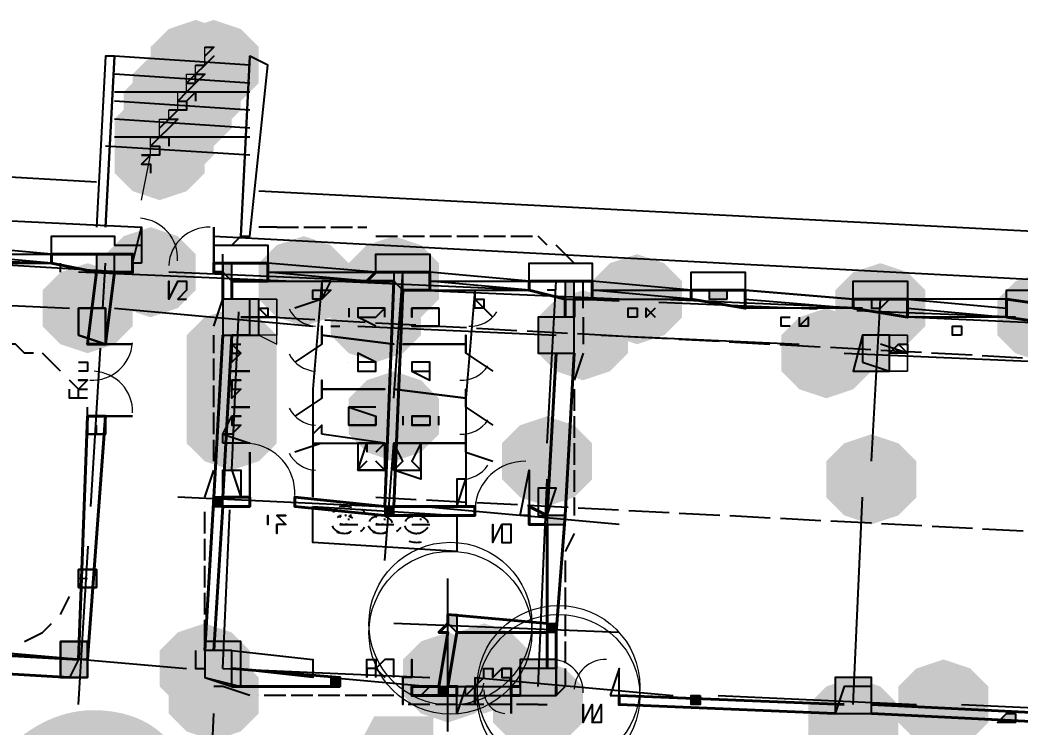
# Model space of a CAD drawing. Header units: millimetres. Extents: x 1542 to 2698, y 1376 to 2197.
# Drawn here: x 1666.45 to 1686.2, y 1838.57 to 1852.54 of the extents above; entities that cross this region are included whole.
import ezdxf

# ---------------------------------------------------------------- set-up
doc = ezdxf.new("R2010")
doc.units = ezdxf.units.MM
doc.linetypes.add('PDF_IMPORT', pattern=[1, 0.8, -0.2])
for name, color, linetype in [('PDF_0', 7, 'Continuous'), ('PDF_COLU', 7, 'Continuous'), ('PDF_COLU_GZ', 7, 'Continuous'), ('PDF_COLU_GZ_HATCH', 6, 'Continuous'), ('PDF_DOTE', 1, 'Continuous'), ('PDF_GROUND', 2, 'Continuous'), ('PDF_LATRINE', 6, 'Continuous'), ('PDF_LVTRY', 6, 'Continuous'), ('PDF_STAIR', 2, 'Continuous'), ('PDF_WALL', 5, 'Continuous'), ('PDF_WINDOW', 2, 'Continuous'), ('PDF_WINDOW_TEXT', 7, 'Continuous'), ('PDF_文字', 5, 'Continuous')]:
    doc.layers.add(name, color=color, linetype=linetype)
for name, color, linetype, true_color in [('PDF_COLU-HATCH', 251, 'Continuous', 0x5a5a5a), ('PDF_COLUMN', 254, 'Continuous', 0xdcdcdc), ('PDF_PUB_HATCH', 8, 'Continuous', 0x7f7f7f)]:
    doc.layers.add(name, color=color, linetype=linetype, true_color=true_color)
doc.styles.add('PDF SimSun', font='')
doc.styles.get('PDF SimSun').set_extended_font_data('SimSun')

msp = doc.modelspace()

# ---------------------------------------------------------------- hatches: boundary and pattern name
at = {"layer": 'PDF_0', "transparency": 33554559}
for points in [[(1669.923, 1852.542), (1669.39, 1852.364), (1669.034, 1852.008), (1669.034, 1851.296), (1669.39, 1850.941), (1669.923, 1850.763), (1670.457, 1850.941), (1670.813, 1851.296), (1670.813, 1852.008), (1670.457, 1852.364)], [(1670.279, 1852.542), (1669.745, 1852.364), (1669.39, 1852.008), (1669.39, 1851.296), (1669.745, 1850.941), (1670.279, 1850.763), (1670.813, 1850.941), (1671.169, 1851.296), (1671.169, 1852.008), (1670.813, 1852.364)], [(1669.568, 1852.008), (1669.034, 1851.83), (1668.678, 1851.474), (1668.678, 1850.763), (1669.034, 1850.407), (1669.568, 1850.229), (1670.101, 1850.407), (1670.457, 1850.763), (1670.457, 1851.474), (1670.101, 1851.83)], [(1669.745, 1852.008), (1669.212, 1851.83), (1668.856, 1851.474), (1668.856, 1850.763), (1669.212, 1850.407), (1669.745, 1850.229), (1670.279, 1850.407), (1670.635, 1850.763), (1670.635, 1851.474), (1670.279, 1851.83)], [(1669.923, 1852.008), (1669.39, 1851.83), (1669.034, 1851.474), (1669.034, 1850.763), (1669.39, 1850.407), (1669.923, 1850.229), (1670.457, 1850.407), (1670.813, 1850.763), (1670.813, 1851.474), (1670.457, 1851.83)], [(1669.39, 1851.652), (1668.856, 1851.474), (1668.5, 1851.119), (1668.5, 1850.407), (1668.856, 1850.051), (1669.39, 1849.873), (1669.923, 1850.051), (1670.279, 1850.407), (1670.279, 1851.119), (1669.923, 1851.474)], [(1669.745, 1851.652), (1669.212, 1851.474), (1668.856, 1851.119), (1668.856, 1850.407), (1669.212, 1850.051), (1669.745, 1849.873), (1670.279, 1850.051), (1670.635, 1850.407), (1670.635, 1851.119), (1670.279, 1851.474)], [(1669.39, 1851.474), (1668.856, 1851.296), (1668.5, 1850.941), (1668.5, 1850.229), (1668.856, 1849.873), (1669.39, 1849.695), (1669.923, 1849.873), (1670.279, 1850.229), (1670.279, 1850.941), (1669.923, 1851.296)], [(1669.212, 1851.119), (1668.678, 1850.941), (1668.322, 1850.585), (1668.322, 1849.873), (1668.678, 1849.517), (1669.212, 1849.339), (1669.745, 1849.517), (1670.101, 1849.873), (1670.101, 1850.585), (1669.745, 1850.941)], [(1669.39, 1851.119), (1668.856, 1850.941), (1668.5, 1850.585), (1668.5, 1849.873), (1668.856, 1849.517), (1669.39, 1849.339), (1669.923, 1849.517), (1670.279, 1849.873), (1670.279, 1850.585), (1669.923, 1850.941)], [(1669.212, 1850.763), (1668.678, 1850.585), (1668.322, 1850.229), (1668.322, 1849.517), (1668.678, 1849.161), (1669.212, 1848.983), (1669.745, 1849.161), (1670.101, 1849.517), (1670.101, 1850.229), (1669.745, 1850.585)]]:
    msp.add_hatch(color=256, dxfattribs=at).paths.add_polyline_path(points)
at = {"layer": 'PDF_COLU-HATCH', "transparency": 33554559}
for points in [[(1671.169, 1847.026), (1670.457, 1847.026), (1670.457, 1846.314), (1671.169, 1846.314)], [(1668.144, 1846.848), (1667.61, 1846.848), (1667.61, 1846.314), (1668.144, 1846.137)], [(1677.396, 1846.67), (1676.685, 1846.67), (1676.685, 1845.959), (1677.396, 1845.959)], [(1683.624, 1846.314), (1683.09, 1846.314), (1682.912, 1845.603), (1683.624, 1845.603)], [(1667.788, 1840.265), (1667.254, 1840.265), (1667.254, 1839.553), (1667.788, 1839.553)], [(1670.813, 1840.265), (1670.101, 1840.265), (1670.101, 1839.553), (1670.813, 1839.375)], [(1677.04, 1839.909), (1676.329, 1839.909), (1676.329, 1839.197), (1677.04, 1839.197)], [(1683.268, 1839.553), (1682.556, 1839.553), (1682.556, 1838.842), (1683.268, 1838.842)]]:
    msp.add_hatch(color=256, dxfattribs=at).paths.add_polyline_path(points)
at = {"layer": 'PDF_COLU_GZ_HATCH', "transparency": 33554559}
for points in [[(1668.322, 1847.916), (1667.966, 1847.916), (1667.966, 1847.56), (1668.322, 1847.56)], [(1670.635, 1847.738), (1670.457, 1847.738), (1670.457, 1847.56), (1670.635, 1847.382)], [(1674.016, 1847.56), (1673.838, 1847.56), (1673.838, 1847.382), (1674.016, 1847.204)], [(1677.396, 1847.382), (1677.218, 1847.382), (1677.218, 1847.026), (1677.396, 1847.026)], [(1680.421, 1847.204), (1680.065, 1847.204), (1680.065, 1847.026), (1680.421, 1847.026)], [(1683.624, 1847.026), (1683.268, 1847.026), (1683.268, 1846.848), (1683.446, 1846.848)], [(1670.457, 1843.112), (1670.279, 1843.112), (1670.279, 1842.934), (1670.457, 1842.934)], [(1673.838, 1842.934), (1673.66, 1842.934), (1673.66, 1842.756), (1673.838, 1842.756)], [(1677.218, 1842.756), (1676.863, 1842.756), (1676.863, 1842.578), (1677.218, 1842.578)], [(1675.083, 1840.799), (1674.905, 1840.799), (1674.905, 1840.621), (1675.083, 1840.443)], [(1677.04, 1840.621), (1676.863, 1840.621), (1676.863, 1840.443), (1677.04, 1840.443)], [(1672.77, 1839.553), (1672.592, 1839.553), (1672.592, 1839.375), (1672.77, 1839.375)], [(1674.549, 1839.375), (1674.194, 1839.375), (1674.194, 1839.197), (1674.372, 1839.197)], [(1674.905, 1839.375), (1674.727, 1839.375), (1674.727, 1839.197), (1674.905, 1839.197)], [(1679.887, 1839.197), (1679.709, 1839.197), (1679.709, 1839.019), (1679.887, 1839.019)], [(1686.115, 1838.842), (1685.937, 1838.842), (1685.759, 1838.664), (1686.115, 1838.664)]]:
    msp.add_hatch(color=256, dxfattribs=at).paths.add_polyline_path(points)
at = {"layer": 'PDF_DOTE', "transparency": 33554559}
for points in [[(1669.034, 1848.45), (1668.5, 1848.272), (1668.144, 1847.916), (1668.144, 1847.204), (1668.5, 1846.848), (1669.034, 1846.67), (1669.568, 1846.848), (1669.923, 1847.204), (1669.923, 1847.916), (1669.568, 1848.272)], [(1672.058, 1848.272), (1671.525, 1848.094), (1671.169, 1847.738), (1671.169, 1847.026), (1671.525, 1846.67), (1672.058, 1846.492), (1672.592, 1846.67), (1672.948, 1847.026), (1672.948, 1847.738), (1672.592, 1848.094)], [(1673.838, 1848.272), (1673.304, 1848.094), (1672.948, 1847.738), (1672.948, 1847.026), (1673.304, 1846.67), (1673.838, 1846.492), (1674.372, 1846.67), (1674.727, 1847.026), (1674.727, 1847.738), (1674.372, 1848.094)], [(1678.642, 1847.916), (1678.108, 1847.738), (1677.752, 1847.382), (1677.752, 1846.67), (1678.108, 1846.314), (1678.642, 1846.137), (1679.176, 1846.314), (1679.531, 1846.67), (1679.531, 1847.382), (1679.176, 1847.738)], [(1667.788, 1847.738), (1667.254, 1847.56), (1666.899, 1847.204), (1666.899, 1846.492), (1667.254, 1846.137), (1667.788, 1845.959), (1668.322, 1846.137), (1668.678, 1846.492), (1668.678, 1847.204), (1668.322, 1847.56)], [(1683.446, 1847.738), (1682.912, 1847.56), (1682.556, 1847.204), (1682.556, 1846.492), (1682.912, 1846.137), (1683.446, 1845.959), (1683.98, 1846.137), (1684.335, 1846.492), (1684.335, 1847.204), (1683.98, 1847.56)], [(1686.649, 1847.56), (1686.115, 1847.382), (1685.759, 1847.026), (1685.759, 1846.314), (1686.115, 1845.959), (1686.649, 1845.781), (1687.182, 1845.959), (1687.538, 1846.314), (1687.538, 1847.026), (1687.182, 1847.382)], [(1677.574, 1847.204), (1677.04, 1847.026), (1676.685, 1846.67), (1676.685, 1845.959), (1677.04, 1845.603), (1677.574, 1845.425), (1678.108, 1845.603), (1678.464, 1845.959), (1678.464, 1846.67), (1678.108, 1847.026)], [(1682.378, 1846.848), (1681.844, 1846.67), (1681.489, 1846.314), (1681.489, 1845.603), (1681.844, 1845.247), (1682.378, 1845.069), (1682.912, 1845.247), (1683.268, 1845.603), (1683.268, 1846.314), (1682.912, 1846.67)], [(1673.838, 1845.603), (1673.304, 1845.425), (1672.948, 1845.069), (1672.948, 1844.357), (1673.304, 1844.001), (1673.838, 1843.824), (1674.372, 1844.001), (1674.727, 1844.357), (1674.727, 1845.069), (1674.372, 1845.425)], [(1676.863, 1844.713), (1676.329, 1844.535), (1675.973, 1844.179), (1675.973, 1843.468), (1676.329, 1843.112), (1676.863, 1842.934), (1677.396, 1843.112), (1677.752, 1843.468), (1677.752, 1844.179), (1677.396, 1844.535)], [(1683.268, 1844.357), (1682.734, 1844.179), (1682.378, 1843.824), (1682.378, 1843.112), (1682.734, 1842.756), (1683.268, 1842.578), (1683.802, 1842.756), (1684.158, 1843.112), (1684.158, 1843.824), (1683.802, 1844.179)], [(1670.101, 1840.621), (1669.568, 1840.443), (1669.212, 1840.087), (1669.212, 1839.375), (1669.568, 1839.019), (1670.101, 1838.842), (1670.635, 1839.019), (1670.991, 1839.375), (1670.991, 1840.087), (1670.635, 1840.443)], [(1674.905, 1840.443), (1674.372, 1840.265), (1674.016, 1839.909), (1674.016, 1839.197), (1674.372, 1838.842), (1674.905, 1838.664), (1675.439, 1838.842), (1675.795, 1839.197), (1675.795, 1839.909), (1675.439, 1840.265)], [(1670.279, 1840.087), (1669.745, 1839.909), (1669.39, 1839.553), (1669.39, 1838.842), (1669.745, 1838.486), (1670.279, 1838.308), (1670.813, 1838.486), (1671.169, 1838.842), (1671.169, 1839.553), (1670.813, 1839.909)], [(1676.685, 1839.909), (1676.151, 1839.731), (1675.795, 1839.375), (1675.795, 1838.664), (1676.151, 1838.308), (1676.685, 1838.13), (1677.218, 1838.308), (1677.574, 1838.664), (1677.574, 1839.375), (1677.218, 1839.731)], [(1684.691, 1839.909), (1684.158, 1839.731), (1683.802, 1839.375), (1683.802, 1838.664), (1684.158, 1838.308), (1684.691, 1838.13), (1685.225, 1838.308), (1685.581, 1838.664), (1685.581, 1839.375), (1685.225, 1839.731)], [(1682.912, 1839.553), (1682.378, 1839.375), (1682.022, 1839.019), (1682.022, 1838.308), (1682.378, 1837.952), (1682.912, 1837.774), (1683.446, 1837.952), (1683.802, 1838.308), (1683.802, 1839.019), (1683.446, 1839.375)]]:
    msp.add_hatch(color=256, dxfattribs=at).paths.add_polyline_path(points)
at = {"layer": 'PDF_LVTRY', "transparency": 33554559}
for points in [[(1673.482, 1847.738), (1672.948, 1847.56), (1672.592, 1847.204), (1672.592, 1846.492), (1672.948, 1846.137), (1673.482, 1845.959), (1674.016, 1846.137), (1674.372, 1846.492), (1674.372, 1847.204), (1674.016, 1847.56)], [(1673.482, 1847.56), (1672.948, 1847.382), (1672.592, 1847.026), (1672.592, 1846.314), (1672.948, 1845.959), (1673.482, 1845.781), (1674.016, 1845.959), (1674.372, 1846.314), (1674.372, 1847.026), (1674.016, 1847.382)], [(1670.635, 1846.848), (1670.101, 1846.67), (1669.745, 1846.314), (1669.745, 1845.603), (1670.101, 1845.247), (1670.635, 1845.069), (1671.169, 1845.247), (1671.525, 1845.603), (1671.525, 1846.314), (1671.169, 1846.67)], [(1670.635, 1846.137), (1670.101, 1845.959), (1669.745, 1845.603), (1669.745, 1844.891), (1670.101, 1844.535), (1670.635, 1844.357), (1671.169, 1844.535), (1671.525, 1844.891), (1671.525, 1845.603), (1671.169, 1845.959)], [(1670.635, 1845.425), (1670.101, 1845.247), (1669.745, 1844.891), (1669.745, 1844.179), (1670.101, 1843.824), (1670.635, 1843.646), (1671.169, 1843.824), (1671.525, 1844.179), (1671.525, 1844.891), (1671.169, 1845.247)]]:
    msp.add_hatch(color=256, dxfattribs=at).paths.add_polyline_path(points)
at = {"layer": 'PDF_PUB_HATCH', "transparency": 33554559}
for points in [[(1670.991, 1847.026), (1670.457, 1847.026), (1670.457, 1846.314), (1670.991, 1846.314)], [(1677.396, 1846.67), (1676.685, 1846.67), (1676.685, 1845.959), (1677.396, 1845.959)], [(1683.624, 1846.314), (1683.09, 1846.314), (1683.09, 1845.781), (1683.624, 1845.603)], [(1667.788, 1839.909), (1667.61, 1839.909), (1667.432, 1839.553), (1667.788, 1839.553)], [(1670.635, 1840.087), (1670.101, 1840.087), (1670.101, 1839.553), (1670.635, 1839.375)], [(1677.04, 1839.731), (1676.329, 1839.731), (1676.329, 1839.197), (1677.04, 1839.197)], [(1683.268, 1839.375), (1682.734, 1839.375), (1682.556, 1838.842), (1683.268, 1838.842)]]:
    msp.add_hatch(color=256, dxfattribs=at).paths.add_polyline_path(points)
at = {"layer": 'PDF_WINDOW_TEXT', "transparency": 33554559}
msp.add_hatch(color=256, dxfattribs=at).paths.add_polyline_path([(1675.617, 1840.621), (1675.083, 1840.443), (1674.727, 1840.087), (1674.727, 1839.375), (1675.083, 1839.019), (1675.617, 1838.842), (1676.151, 1839.019), (1676.507, 1839.375), (1676.507, 1840.087), (1676.151, 1840.443)])

# ---------------------------------------------------------------- linework, layer by layer
at = {"layer": 'PDF_0', "lineweight": 0}
for points in [[(1668.856, 1848.983), (1669.034, 1849.873), (1669.034, 1850.229), (1669.212, 1850.229), (1669.212, 1850.585), (1669.39, 1850.585), (1669.39, 1850.763), (1669.568, 1850.763), (1669.568, 1851.119), (1669.745, 1851.119), (1669.745, 1851.474), (1669.923, 1851.474), (1669.923, 1851.652), (1670.101, 1851.652), (1670.101, 1852.008)], [(1674.016, 1839.019), (1674.016, 1839.553), (1674.194, 1839.553), (1674.194, 1839.909)], [(1675.439, 1839.019), (1675.439, 1839.197), (1675.261, 1839.197), (1675.261, 1839.375), (1675.439, 1839.375), (1675.439, 1839.553)]]:
    msp.add_lwpolyline(points, dxfattribs=at)
at = {"layer": 'PDF_0', "lineweight": 25}
for points in [[(1670.101, 1852.008), (1670.279, 1852.008), (1670.101, 1851.83)], [(1668.144, 1848.45), (1668.322, 1851.83), (1668.144, 1851.83), (1667.966, 1848.45)], [(1668.144, 1848.45), (1668.322, 1851.83), (1668.144, 1848.45)], [(1669.923, 1851.652), (1670.101, 1851.652), (1670.279, 1851.83), (1670.101, 1851.652), (1669.923, 1851.474), (1669.745, 1851.296), (1669.923, 1851.296), (1669.923, 1851.474), (1670.101, 1851.474), (1669.923, 1851.296), (1669.745, 1851.119), (1669.568, 1850.941), (1669.745, 1850.941), (1669.923, 1851.119), (1669.923, 1850.941)], [(1670.635, 1848.094), (1670.813, 1848.272), (1670.991, 1848.272), (1671.347, 1851.652), (1670.991, 1851.83), (1670.813, 1848.272)], [(1670.813, 1848.272), (1670.991, 1851.83), (1670.813, 1848.272)], [(1669.745, 1850.941), (1669.745, 1850.763), (1669.568, 1850.763), (1669.39, 1850.585), (1669.212, 1850.407), (1669.39, 1850.585), (1669.568, 1850.585), (1669.39, 1850.407), (1669.212, 1850.229), (1669.034, 1850.051), (1669.212, 1850.051), (1669.212, 1849.873), (1669.034, 1849.873), (1668.856, 1849.695), (1669.034, 1849.695), (1669.034, 1849.517)], [(1669.568, 1850.763), (1669.39, 1850.763)], [(1669.034, 1850.229), (1669.212, 1850.229), (1669.39, 1850.229), (1669.39, 1850.051)], [(1650.351, 1847.204), (1650.529, 1849.339), (1668.856, 1848.45)], [(1671.525, 1848.45), (1671.347, 1848.45), (1671.169, 1848.45)], [(1667.077, 1847.916), (1667.077, 1848.272), (1668.322, 1848.272), (1668.322, 1848.094), (1668.856, 1848.094)], [(1670.279, 1848.272), (1724.191, 1845.425), (1724.191, 1845.247)], [(1676.863, 1848.094), (1676.685, 1848.272)], [(1670.279, 1847.738), (1670.279, 1848.094), (1671.347, 1848.094), (1671.347, 1847.738)], [(1677.396, 1847.738), (1677.218, 1847.916), (1677.04, 1848.094)], [(1670.457, 1847.204), (1670.457, 1847.56), (1670.457, 1847.738), (1670.457, 1847.916)], [(1673.482, 1847.56), (1673.482, 1847.916), (1674.549, 1847.916), (1674.549, 1847.56)], [(1676.507, 1847.382), (1676.507, 1847.738), (1677.752, 1847.738), (1677.752, 1847.382)], [(1679.709, 1847.204), (1679.709, 1847.56), (1680.777, 1847.56), (1680.777, 1847.204)], [(1672.414, 1847.382), (1672.236, 1845.247), (1672.236, 1843.112)], [(1677.574, 1846.848), (1677.574, 1847.204), (1677.574, 1847.382)], [(1682.912, 1847.026), (1682.912, 1847.382), (1683.98, 1847.382), (1683.98, 1847.026)], [(1670.279, 1846.492), (1670.457, 1847.026)], [(1675.439, 1847.204), (1675.261, 1845.069), (1675.261, 1842.934)], [(1685.937, 1847.026), (1685.937, 1847.204), (1687.182, 1847.204), (1687.182, 1846.848)], [(1671.169, 1846.848), (1671.347, 1846.848), (1671.347, 1846.67), (1671.169, 1846.67), (1671.169, 1846.848), (1671.347, 1846.67)], [(1677.574, 1846.67), (1677.574, 1846.137)], [(1683.802, 1846.137), (1683.98, 1846.137), (1683.98, 1845.959), (1683.624, 1845.959), (1683.802, 1846.137), (1683.98, 1845.959)], [(1677.574, 1845.959), (1677.396, 1845.425)], [(1670.101, 1843.112), (1670.279, 1843.646)], [(1670.457, 1843.646), (1670.635, 1843.646), (1670.813, 1843.112), (1670.457, 1843.112), (1670.457, 1843.646), (1670.813, 1843.646), (1670.813, 1843.112)], [(1677.04, 1843.29), (1676.685, 1843.29), (1676.685, 1842.756), (1676.863, 1842.756), (1677.04, 1843.29), (1676.685, 1843.29), (1676.685, 1842.756)], [(1677.396, 1842.4), (1677.218, 1842.044)], [(1669.923, 1840.087), (1669.923, 1839.731), (1670.101, 1839.731), (1670.101, 1839.553)], [(1674.194, 1839.553), (1674.194, 1839.731), (1674.194, 1839.553), (1674.194, 1839.731), (1674.194, 1839.909), (1674.194, 1839.731), (1674.194, 1839.909)], [(1672.592, 1839.553), (1674.549, 1839.375)], [(1674.016, 1839.375), (1674.016, 1839.553), (1674.016, 1839.375), (1674.016, 1839.553)], [(1675.439, 1839.553), (1675.439, 1839.375), (1675.261, 1839.375), (1675.439, 1839.375), (1675.617, 1839.553)], [(1675.439, 1839.553), (1675.439, 1839.553)], [(1670.991, 1839.197), (1670.457, 1839.375), (1670.279, 1839.375)], [(1674.016, 1839.019), (1674.016, 1839.197), (1674.016, 1839.019), (1674.016, 1839.197), (1674.016, 1839.375), (1674.016, 1839.197), (1674.016, 1839.375), (1674.016, 1839.197)], [(1675.083, 1839.375), (1676.151, 1839.375)], [(1675.439, 1839.375), (1675.439, 1839.197), (1675.439, 1839.375), (1675.261, 1839.197), (1675.439, 1839.375), (1675.617, 1839.375)], [(1677.04, 1839.197), (1677.218, 1839.375)], [(1675.083, 1839.197), (1676.151, 1839.197)], [(1675.439, 1839.197), (1675.439, 1839.019), (1675.439, 1839.197)], [(1675.439, 1839.019), (1675.439, 1839.019)], [(1676.685, 1839.019), (1676.863, 1839.019)]]:
    msp.add_lwpolyline(points, dxfattribs=at)
for points in [[(1668.856, 1849.873), (1669.034, 1849.873)], [(1667.61, 1846.848), (1668.144, 1846.848), (1668.144, 1846.137), (1667.61, 1846.314)], [(1672.236, 1842.934), (1675.083, 1842.756), (1675.083, 1842.044), (1672.236, 1842.222)], [(1667.254, 1840.265), (1667.788, 1840.265), (1667.788, 1839.553), (1667.254, 1839.553)], [(1670.635, 1839.731), (1670.635, 1840.087), (1672.236, 1839.909), (1672.236, 1839.553)]]:
    msp.add_lwpolyline(points, close=True, dxfattribs=at)
at = {"layer": 'PDF_0', "linetype": 'PDF_IMPORT', "lineweight": 25, "ltscale": 0.533781}
for points in [[(1671.525, 1848.45), (1673.304, 1848.45)], [(1673.482, 1848.272), (1676.685, 1848.272)], [(1670.279, 1843.824), (1670.279, 1846.314)], [(1677.396, 1845.247), (1677.396, 1842.756)], [(1670.101, 1840.265), (1670.101, 1842.934)], [(1677.218, 1841.866), (1677.218, 1839.375)], [(1673.838, 1839.197), (1671.169, 1839.197)], [(1676.685, 1839.019), (1674.016, 1839.019)]]:
    msp.add_lwpolyline(points, dxfattribs=at)
at = {"layer": 'PDF_0', "lineweight": 0}
for points in [[(1671.169, 1847.026), (1671.525, 1847.026), (1671.525, 1846.314), (1671.169, 1846.314), (1671.525, 1846.137), (1671.525, 1847.026)], [(1683.624, 1846.314), (1683.98, 1846.314), (1683.98, 1845.603), (1683.624, 1845.603), (1683.98, 1845.603), (1683.98, 1846.314)]]:
    msp.add_lwpolyline(points, close=True, dxfattribs=at)
at = {"layer": 'PDF_0', "linetype": 'PDF_IMPORT', "lineweight": 25}
for points in [[(1737.18, 1843.112), (1671.347, 1846.67)], [(1673.482, 1843.112), (1718.142, 1840.799)]]:
    msp.add_lwpolyline(points, dxfattribs=at)
at = {"layer": 'PDF_COLU', "lineweight": 25}
for points in [[(1671.169, 1846.314), (1671.169, 1847.026), (1670.457, 1847.026), (1670.457, 1846.314)], [(1668.144, 1846.137), (1668.144, 1846.848), (1667.61, 1846.848), (1667.61, 1846.314)], [(1677.396, 1845.959), (1677.396, 1846.67), (1676.685, 1846.67), (1676.685, 1845.959)], [(1683.624, 1845.603), (1683.624, 1846.314), (1683.09, 1846.314), (1682.912, 1845.603)], [(1667.788, 1839.553), (1667.788, 1840.265), (1667.254, 1840.265), (1667.254, 1839.553)], [(1670.813, 1839.375), (1670.813, 1840.265), (1670.101, 1840.265), (1670.101, 1839.553)], [(1677.04, 1839.197), (1677.04, 1839.909), (1676.329, 1839.909), (1676.329, 1839.197)], [(1683.268, 1838.842), (1683.268, 1839.553), (1682.556, 1839.553), (1682.556, 1838.842)]]:
    msp.add_lwpolyline(points, close=True, dxfattribs=at)
at = {"layer": 'PDF_COLU_GZ', "lineweight": 25}
for points in [[(1668.322, 1847.56), (1668.322, 1847.916), (1667.966, 1847.916), (1667.966, 1847.56)], [(1670.635, 1847.382), (1670.635, 1847.738), (1670.457, 1847.738), (1670.457, 1847.56)], [(1674.016, 1847.204), (1674.016, 1847.56), (1673.838, 1847.56), (1673.838, 1847.382)], [(1677.396, 1847.026), (1677.396, 1847.382), (1677.218, 1847.382), (1677.218, 1847.026)], [(1680.421, 1847.026), (1680.421, 1847.204), (1680.065, 1847.204), (1680.065, 1847.026)], [(1683.446, 1846.848), (1683.624, 1847.026), (1683.268, 1847.026), (1683.268, 1846.848)], [(1667.788, 1844.357), (1667.788, 1844.713), (1668.144, 1844.713), (1668.144, 1844.357), (1667.788, 1844.357), (1668.144, 1844.357), (1668.144, 1844.713), (1667.788, 1844.713)], [(1670.457, 1842.934), (1670.457, 1843.112), (1670.279, 1843.112), (1670.279, 1842.934)], [(1673.838, 1842.756), (1673.838, 1842.934), (1673.66, 1842.934), (1673.66, 1842.756)], [(1677.218, 1842.578), (1677.218, 1842.756), (1676.863, 1842.756), (1676.863, 1842.578)], [(1667.61, 1841.333), (1667.61, 1841.688), (1667.966, 1841.688), (1667.966, 1841.333), (1667.61, 1841.333), (1667.966, 1841.333), (1667.966, 1841.688), (1667.61, 1841.688)], [(1674.905, 1840.621), (1674.905, 1840.799), (1675.083, 1840.799), (1675.083, 1840.443)], [(1676.863, 1840.443), (1676.863, 1840.621), (1677.04, 1840.621), (1677.04, 1840.443)], [(1672.77, 1839.375), (1672.77, 1839.553), (1672.592, 1839.553), (1672.592, 1839.375)], [(1674.194, 1839.197), (1674.194, 1839.375), (1674.549, 1839.375), (1674.372, 1839.197)], [(1674.727, 1839.197), (1674.727, 1839.375), (1674.905, 1839.375), (1674.905, 1839.197)], [(1679.887, 1839.197), (1679.887, 1839.019), (1679.709, 1839.019), (1679.709, 1839.197)], [(1686.115, 1838.842), (1686.115, 1838.664), (1685.759, 1838.664), (1685.937, 1838.842)]]:
    msp.add_lwpolyline(points, close=True, dxfattribs=at)
at = {"layer": 'PDF_COLU_GZ_HATCH', "lineweight": 0}
for points in [[(1667.966, 1844.357), (1667.966, 1844.535), (1667.966, 1844.535), (1667.966, 1844.535), (1667.966, 1844.535), (1667.966, 1844.535)], [(1667.61, 1841.51), (1667.788, 1841.51), (1667.788, 1841.51), (1667.788, 1841.51), (1667.788, 1841.51), (1667.788, 1841.51)]]:
    msp.add_lwpolyline(points, close=True, dxfattribs=at)
at = {"layer": 'PDF_COLUMN', "lineweight": 25}
for points in [[(1670.457, 1846.314), (1670.991, 1846.314), (1670.991, 1847.026), (1670.457, 1847.026)], [(1676.685, 1845.959), (1677.396, 1845.959), (1677.396, 1846.67), (1676.685, 1846.67)], [(1683.09, 1845.781), (1683.624, 1845.603), (1683.624, 1846.314), (1683.09, 1846.314)], [(1667.432, 1839.553), (1667.788, 1839.553), (1667.788, 1839.909), (1667.61, 1839.909)], [(1670.101, 1839.553), (1670.635, 1839.375), (1670.635, 1840.087), (1670.101, 1840.087)], [(1676.329, 1839.197), (1677.04, 1839.197), (1677.04, 1839.731), (1676.329, 1839.731)], [(1682.556, 1838.842), (1683.268, 1838.842), (1683.268, 1839.375), (1682.734, 1839.375)]]:
    msp.add_lwpolyline(points, close=True, dxfattribs=at)
at = {"layer": 'PDF_DOTE', "linetype": 'PDF_IMPORT', "lineweight": 25, "ltscale": 3.918436}
for points in [[(1668.5, 1847.56), (1659.782, 1848.094)], [(1667.61, 1839.019), (1668.144, 1847.738)], [(1670.457, 1839.731), (1670.813, 1847.56)], [(1686.115, 1846.67), (1677.396, 1847.026)]]:
    msp.add_lwpolyline(points, dxfattribs=at)
at = {"layer": 'PDF_DOTE', "lineweight": 25}
for points in [[(1666.899, 1847.738), (1662.806, 1847.916)], [(1667.254, 1847.56), (1667.254, 1847.738)], [(1671.703, 1847.382), (1667.61, 1847.56)], [(1673.482, 1847.382), (1669.39, 1847.56)], [(1673.838, 1845.069), (1674.016, 1847.56)], [(1676.507, 1847.204), (1672.592, 1847.382)], [(1676.863, 1844.179), (1677.04, 1847.382)], [(1663.518, 1847.026), (1667.432, 1846.848)], [(1678.286, 1847.026), (1674.194, 1847.204)], [(1677.04, 1847.204), (1676.863, 1847.204)], [(1683.09, 1846.848), (1678.998, 1847.026)], [(1683.268, 1843.824), (1683.446, 1847.026)], [(1668.322, 1846.848), (1672.236, 1846.492)], [(1687.894, 1846.492), (1683.98, 1846.67)], [(1672.592, 1846.492), (1672.77, 1846.492)], [(1673.126, 1846.492), (1677.04, 1846.314)], [(1677.93, 1846.314), (1681.844, 1846.137)], [(1683.98, 1845.959), (1683.446, 1846.137)], [(1682.734, 1845.959), (1686.826, 1845.781)], [(1673.66, 1841.866), (1673.838, 1844.179)], [(1676.685, 1839.375), (1676.863, 1843.468)], [(1673.482, 1842.934), (1669.568, 1843.112)], [(1682.912, 1839.019), (1683.09, 1843.112)], [(1674.016, 1842.934), (1673.838, 1842.934)], [(1678.286, 1842.578), (1674.372, 1842.934)], [(1674.905, 1838.486), (1674.905, 1841.51)], [(1678.286, 1840.443), (1673.838, 1840.621)], [(1665.653, 1840.087), (1669.745, 1839.731)], [(1670.457, 1839.731), (1674.549, 1839.553)], [(1675.439, 1839.553), (1679.353, 1839.197)], [(1679.709, 1839.197), (1679.887, 1839.197)], [(1680.243, 1839.197), (1684.158, 1839.019)], [(1685.047, 1839.019), (1688.962, 1838.842)], [(1670.101, 1834.927), (1670.279, 1838.842)]]:
    msp.add_lwpolyline(points, dxfattribs=at)
msp.add_lwpolyline([(1670.813, 1846.67), (1671.525, 1846.67)], close=True, dxfattribs=at)
at = {"layer": 'PDF_GROUND', "lineweight": 25}
for points in [[(1667.966, 1849.339), (1649.462, 1850.407), (1650.529, 1849.339)], [(1708.711, 1847.204), (1671.169, 1849.161)]]:
    msp.add_lwpolyline(points, dxfattribs=at)
at = {"layer": 'PDF_LATRINE', "lineweight": 25}
for points in [[(1672.414, 1847.382), (1672.414, 1847.026), (1672.592, 1847.382)], [(1672.414, 1845.247), (1672.414, 1845.069), (1672.414, 1845.247), (1673.66, 1845.247)], [(1675.261, 1845.069), (1675.261, 1844.891), (1675.261, 1845.069), (1673.838, 1845.247)], [(1672.414, 1844.357), (1672.414, 1844.535), (1672.236, 1844.357), (1672.236, 1844.179), (1672.414, 1844.179), (1673.66, 1844.179)], [(1670.457, 1844.179), (1670.457, 1844.357), (1670.991, 1844.179)], [(1675.261, 1844.179), (1675.261, 1844.001), (1675.261, 1844.179), (1673.838, 1844.179)], [(1675.083, 1842.934), (1675.261, 1843.468), (1675.083, 1843.468)]]:
    msp.add_lwpolyline(points, close=True, dxfattribs=at)
for points in [[(1672.414, 1847.026), (1671.881, 1846.848)], [(1675.439, 1847.204), (1675.439, 1847.026), (1675.439, 1847.204)], [(1675.439, 1847.026), (1675.795, 1846.67)], [(1672.414, 1846.314), (1672.414, 1846.492), (1672.414, 1846.314)], [(1670.991, 1846.314), (1670.635, 1846.314), (1670.991, 1846.314)], [(1670.635, 1846.314), (1670.635, 1846.314)], [(1670.991, 1846.314), (1670.991, 1846.314)], [(1672.414, 1846.314), (1673.838, 1846.137), (1672.414, 1846.314)], [(1672.414, 1846.314), (1672.414, 1846.137), (1672.414, 1846.314)], [(1675.261, 1846.137), (1675.261, 1846.314), (1675.261, 1846.137)], [(1672.414, 1846.137), (1671.881, 1845.781)], [(1673.838, 1846.137), (1673.838, 1846.137)], [(1675.261, 1846.137), (1674.016, 1846.137), (1675.261, 1846.137)], [(1674.016, 1846.137), (1674.016, 1846.137)], [(1675.261, 1846.137), (1675.261, 1845.959), (1675.261, 1846.137)], [(1675.261, 1845.959), (1675.795, 1845.603)], [(1670.991, 1845.603), (1670.635, 1845.603), (1670.991, 1845.603)], [(1670.635, 1845.603), (1670.635, 1845.603)], [(1670.991, 1845.603), (1670.991, 1845.603)], [(1672.414, 1845.247), (1672.414, 1845.425), (1672.414, 1845.247)], [(1673.66, 1845.247), (1673.66, 1845.247)], [(1673.838, 1845.247), (1673.838, 1845.247)], [(1675.261, 1845.069), (1675.261, 1845.247), (1675.261, 1845.069)], [(1672.414, 1845.069), (1671.881, 1844.713)], [(1670.991, 1844.891), (1670.635, 1844.891), (1670.991, 1844.891)], [(1670.635, 1844.891), (1670.635, 1844.891)], [(1670.991, 1844.891), (1670.991, 1844.891)], [(1675.261, 1844.891), (1675.795, 1844.535)], [(1675.261, 1844.179), (1675.261, 1844.357), (1675.261, 1844.179)], [(1670.991, 1844.179), (1670.991, 1844.179)], [(1672.414, 1844.179), (1671.881, 1844.001)], [(1673.66, 1844.179), (1673.66, 1844.179)], [(1673.838, 1844.179), (1673.838, 1844.179)], [(1675.261, 1844.001), (1675.795, 1843.824)], [(1672.236, 1843.112), (1672.236, 1843.646), (1672.236, 1843.112)]]:
    msp.add_lwpolyline(points, dxfattribs=at)
at = {"layer": 'PDF_LATRINE', "lineweight": 13}
for centre, start, end in [((1672.325, 1847.115), 206.9163, 266.9183), ((1675.35, 1847.115), 266.9183, 326.9203), ((1672.325, 1846.226), 206.9163, 266.9183), ((1675.172, 1846.048), 266.9183, 326.9203), ((1672.325, 1845.158), 206.9163, 266.9183), ((1675.172, 1844.98), 266.9183, 326.9203), ((1672.325, 1844.268), 206.9163, 266.9183), ((1675.172, 1844.09), 266.9183, 326.9203)]:
    msp.add_arc(centre, 0.623, start, end, dxfattribs=at)
at = {"layer": 'PDF_LVTRY', "lineweight": 25}
for points in [[(1672.948, 1846.848), (1672.948, 1846.67)], [(1673.66, 1846.67), (1673.66, 1846.848), (1673.126, 1846.848)], [(1673.482, 1846.848), (1673.482, 1846.848)], [(1674.727, 1846.848), (1674.194, 1846.848), (1674.194, 1846.67), (1674.194, 1846.848), (1674.727, 1846.848), (1674.727, 1846.492), (1674.194, 1846.492), (1674.727, 1846.492)], [(1674.194, 1846.848), (1674.194, 1846.848)], [(1673.482, 1846.492), (1673.126, 1846.67)], [(1673.304, 1846.67), (1673.304, 1846.67)], [(1673.482, 1846.67), (1673.482, 1846.67)], [(1674.549, 1846.67), (1674.549, 1846.67)], [(1674.727, 1846.67), (1674.727, 1846.67)], [(1670.813, 1845.959), (1670.635, 1846.137), (1670.635, 1845.959), (1670.813, 1845.959), (1670.635, 1845.781), (1670.635, 1846.137), (1670.813, 1846.137)], [(1670.635, 1845.959), (1670.635, 1845.959)], [(1670.813, 1845.959), (1670.813, 1845.959)], [(1673.126, 1845.603), (1673.482, 1845.603), (1673.482, 1845.781), (1673.126, 1845.959), (1673.126, 1845.603), (1673.482, 1845.603), (1673.482, 1845.781), (1673.126, 1845.781)], [(1672.948, 1845.781), (1672.948, 1845.781)], [(1673.126, 1845.781), (1673.126, 1845.781)], [(1673.126, 1845.781), (1673.126, 1845.781)], [(1673.126, 1845.781), (1673.126, 1845.781)], [(1674.549, 1845.781), (1674.194, 1845.781), (1674.194, 1845.603), (1674.549, 1845.425), (1674.549, 1845.781), (1674.194, 1845.781), (1674.194, 1845.603), (1674.549, 1845.603)], [(1674.194, 1845.781), (1674.194, 1845.781)], [(1673.482, 1845.603), (1673.482, 1845.603)], [(1674.549, 1845.603), (1674.549, 1845.603)], [(1674.549, 1845.603), (1674.549, 1845.603)], [(1674.549, 1845.603), (1674.549, 1845.603)], [(1674.727, 1845.603), (1674.727, 1845.603)], [(1670.635, 1845.247), (1670.635, 1845.247)], [(1670.813, 1845.247), (1670.813, 1845.247)], [(1670.813, 1845.247), (1670.813, 1845.247)], [(1672.948, 1844.535), (1673.482, 1844.535), (1673.482, 1844.713), (1673.482, 1844.535), (1672.948, 1844.535), (1672.948, 1844.891), (1673.482, 1844.713)], [(1673.482, 1844.891), (1672.948, 1844.891)], [(1672.948, 1844.713), (1672.948, 1844.713)], [(1673.126, 1844.713), (1673.126, 1844.713)], [(1674.016, 1844.713), (1674.016, 1844.535)], [(1674.549, 1844.713), (1674.194, 1844.713), (1674.194, 1844.535), (1674.549, 1844.535)], [(1674.194, 1844.713), (1674.194, 1844.713)], [(1674.194, 1844.713), (1674.549, 1844.713), (1674.549, 1844.535), (1674.194, 1844.535)], [(1674.372, 1844.713), (1674.372, 1844.713)], [(1674.727, 1844.535), (1674.727, 1844.713)], [(1670.635, 1844.535), (1670.635, 1844.535)], [(1670.635, 1844.535), (1670.635, 1844.535)], [(1670.813, 1844.535), (1670.813, 1844.535)], [(1673.482, 1844.535), (1673.482, 1844.535)], [(1673.304, 1844.179), (1673.304, 1844.001)], [(1673.66, 1844.179), (1673.482, 1844.001)], [(1673.838, 1843.646), (1674.016, 1843.824), (1673.838, 1844.179)], [(1674.372, 1844.179), (1674.194, 1843.824), (1674.372, 1843.646)], [(1673.304, 1843.824), (1673.126, 1843.646)], [(1673.66, 1843.646), (1673.482, 1843.824)], [(1672.77, 1842.756), (1672.77, 1842.756)], [(1672.77, 1842.756), (1672.77, 1842.756)], [(1672.948, 1842.756), (1672.948, 1842.756)], [(1672.948, 1842.756), (1672.948, 1842.756)], [(1672.948, 1842.756), (1672.948, 1842.756)], [(1672.948, 1842.756), (1672.948, 1842.756)], [(1672.948, 1842.756), (1672.948, 1842.756)], [(1673.482, 1842.756), (1673.482, 1842.756)], [(1673.482, 1842.756), (1673.482, 1842.756)], [(1674.194, 1842.756), (1674.194, 1842.756)], [(1674.194, 1842.756), (1674.194, 1842.756)], [(1672.77, 1842.578), (1672.948, 1842.578), (1673.126, 1842.578)], [(1672.77, 1842.578), (1672.77, 1842.578)], [(1672.948, 1842.578), (1672.948, 1842.578)], [(1672.948, 1842.578), (1672.948, 1842.578)], [(1672.948, 1842.578), (1672.948, 1842.578)], [(1672.948, 1842.578), (1672.948, 1842.578)], [(1672.948, 1842.578), (1672.948, 1842.578)], [(1672.948, 1842.578), (1672.948, 1842.578)], [(1672.948, 1842.578), (1672.948, 1842.578)], [(1673.126, 1842.578), (1673.126, 1842.578)], [(1673.126, 1842.578), (1673.126, 1842.578)], [(1673.126, 1842.578), (1673.126, 1842.578)], [(1673.126, 1842.578), (1673.126, 1842.578)], [(1673.126, 1842.578), (1673.126, 1842.578)], [(1673.126, 1842.578), (1673.126, 1842.578)], [(1673.482, 1842.578), (1673.66, 1842.578), (1673.838, 1842.578)], [(1673.482, 1842.578), (1673.482, 1842.578)], [(1673.482, 1842.578), (1673.482, 1842.578)], [(1673.66, 1842.578), (1673.66, 1842.578)], [(1673.66, 1842.578), (1673.66, 1842.578)], [(1673.66, 1842.578), (1673.66, 1842.578)], [(1673.66, 1842.578), (1673.66, 1842.578)], [(1673.66, 1842.578), (1673.66, 1842.578)], [(1673.66, 1842.578), (1673.66, 1842.578)], [(1673.66, 1842.578), (1673.66, 1842.578)], [(1673.66, 1842.578), (1673.66, 1842.578)], [(1673.66, 1842.578), (1673.66, 1842.578)], [(1673.838, 1842.578), (1673.838, 1842.578)], [(1673.838, 1842.578), (1673.838, 1842.578)], [(1673.838, 1842.578), (1673.838, 1842.578)], [(1673.838, 1842.578), (1673.838, 1842.578)], [(1674.194, 1842.578), (1674.372, 1842.578), (1674.549, 1842.578)], [(1674.372, 1842.578), (1674.372, 1842.578)], [(1674.372, 1842.578), (1674.372, 1842.578)], [(1674.372, 1842.578), (1674.372, 1842.578)], [(1674.372, 1842.578), (1674.372, 1842.578)], [(1674.372, 1842.578), (1674.372, 1842.578)], [(1674.372, 1842.578), (1674.372, 1842.578)], [(1674.372, 1842.578), (1674.372, 1842.578)], [(1674.372, 1842.578), (1674.372, 1842.578)], [(1674.372, 1842.578), (1674.372, 1842.578)], [(1674.372, 1842.578), (1674.372, 1842.578)], [(1674.549, 1842.578), (1674.549, 1842.578)], [(1674.549, 1842.578), (1674.549, 1842.578)], [(1673.66, 1842.4), (1673.66, 1842.4)], [(1673.66, 1842.4), (1673.66, 1842.4)], [(1673.66, 1842.4), (1673.66, 1842.4)], [(1673.838, 1842.4), (1673.838, 1842.4)], [(1673.838, 1842.4), (1673.838, 1842.4)], [(1673.838, 1842.4), (1673.838, 1842.4)], [(1674.194, 1842.4), (1674.194, 1842.4)], [(1674.194, 1842.4), (1674.194, 1842.4)], [(1674.372, 1842.4), (1674.372, 1842.4)], [(1674.372, 1842.4), (1674.372, 1842.4)], [(1674.372, 1842.4), (1674.372, 1842.4)], [(1674.372, 1842.4), (1674.372, 1842.4)], [(1674.549, 1842.4), (1674.549, 1842.4)], [(1674.549, 1842.4), (1674.549, 1842.4)], [(1674.549, 1842.4), (1674.549, 1842.4)], [(1674.549, 1842.4), (1674.549, 1842.4)]]:
    msp.add_lwpolyline(points, dxfattribs=at)
for points in [[(1673.66, 1846.848), (1673.126, 1846.848), (1673.126, 1846.67), (1673.482, 1846.67)], [(1670.635, 1845.425), (1670.635, 1845.247), (1670.813, 1845.247), (1670.635, 1845.069), (1670.635, 1845.425), (1670.813, 1845.425)], [(1670.635, 1844.713), (1670.635, 1844.535), (1670.813, 1844.535), (1670.635, 1844.357), (1670.457, 1844.357), (1670.635, 1844.713), (1670.813, 1844.713)], [(1673.66, 1843.646), (1673.66, 1844.179), (1673.126, 1844.179), (1673.126, 1843.646), (1673.66, 1843.646), (1673.126, 1843.646), (1673.304, 1844.179), (1673.66, 1844.179)], [(1673.838, 1843.646), (1673.838, 1844.179), (1674.372, 1844.179), (1674.372, 1843.468), (1673.838, 1843.646), (1674.372, 1843.646), (1674.372, 1844.179), (1673.838, 1844.179)]]:
    msp.add_lwpolyline(points, close=True, dxfattribs=at)
at = {"layer": 'PDF_LVTRY', "lineweight": 0}
for points in [[(1673.304, 1846.67), (1673.304, 1846.67)], [(1673.66, 1846.67), (1673.66, 1846.67)], [(1674.194, 1846.67), (1674.194, 1846.67)], [(1674.549, 1846.67), (1674.549, 1846.67)], [(1670.635, 1845.959), (1670.635, 1845.959)], [(1670.813, 1845.959), (1670.813, 1845.959)], [(1673.126, 1845.781), (1673.126, 1845.781)], [(1673.482, 1845.781), (1673.482, 1845.781)], [(1674.194, 1845.603), (1674.194, 1845.603)], [(1674.549, 1845.603), (1674.549, 1845.603)], [(1670.635, 1845.247), (1670.635, 1845.247)], [(1670.813, 1845.247), (1670.813, 1845.247)], [(1673.126, 1844.713), (1673.126, 1844.713)], [(1673.482, 1844.713), (1673.482, 1844.713)], [(1674.016, 1844.713), (1674.016, 1844.713)], [(1674.372, 1844.713), (1674.372, 1844.713)], [(1670.635, 1844.535), (1670.635, 1844.535)], [(1670.635, 1844.535), (1670.635, 1844.535)], [(1673.126, 1843.824), (1673.126, 1843.824)], [(1673.482, 1843.824), (1673.482, 1843.824)], [(1674.016, 1843.824), (1674.016, 1843.824)], [(1674.372, 1843.824), (1674.372, 1843.824)], [(1672.948, 1842.756), (1672.948, 1842.756)], [(1672.948, 1842.578), (1672.948, 1842.578)], [(1673.66, 1842.578), (1673.66, 1842.578)], [(1673.66, 1842.578), (1673.66, 1842.578)], [(1674.372, 1842.578), (1674.372, 1842.578)], [(1674.372, 1842.578), (1674.372, 1842.578)]]:
    msp.add_lwpolyline(points, dxfattribs=at)
at = {"layer": 'PDF_LVTRY', "lineweight": 25}
for points in [[(1673.008, 1842.908, 0.07203), (1672.883, 1842.933, 0.07203), (1672.756, 1842.922)], [(1673.72, 1842.908, 0.07203), (1673.595, 1842.933, 0.07203), (1673.468, 1842.922)], [(1674.432, 1842.73, 0.07203), (1674.306, 1842.755, 0.07203), (1674.18, 1842.744)], [(1672.71, 1842.426, 0.07203), (1672.835, 1842.401, 0.07203), (1672.962, 1842.412)], [(1673.422, 1842.426, 0.07203), (1673.547, 1842.401, 0.07203), (1673.674, 1842.412)], [(1674.134, 1842.248, 0.07203), (1674.259, 1842.223, 0.07203), (1674.386, 1842.234)]]:
    msp.add_lwpolyline(points, format="xyb", dxfattribs=at)
for centre, radius, start, end in [((1672.859, 1842.667), 0.267, 122.454, 146.8107), ((1673.037, 1842.667), 0.267, 27.0258, 51.3826), ((1672.859, 1842.489), 0.267, 103.3978, 122.4522), ((1673.215, 1842.667), 0.445, 167.0174, 174.5177), ((1672.859, 1843.023), 0.267, 271.6233, 279.2941), ((1672.503, 1842.667), 0.445, 359.3212, 3.6795), ((1672.859, 1842.489), 0.267, 51.3843, 70.4387), ((1673.037, 1843.023), 0.267, 254.5425, 262.2133), ((1673.571, 1842.489), 0.267, 122.454, 146.8107), ((1673.571, 1842.489), 0.267, 103.3978, 122.4522), ((1673.927, 1842.667), 0.445, 167.0174, 174.5177), ((1673.571, 1843.023), 0.267, 271.6233, 279.2941), ((1673.215, 1842.667), 0.445, 359.3212, 3.6795), ((1673.571, 1842.489), 0.267, 51.3843, 70.4387), ((1673.749, 1843.023), 0.267, 254.5425, 262.2133), ((1673.571, 1842.489), 0.267, 27.0258, 51.3826), ((1674.283, 1842.489), 0.267, 122.454, 146.8107), ((1674.283, 1842.489), 0.267, 103.3978, 122.4522), ((1674.638, 1842.667), 0.445, 167.0174, 174.5177), ((1674.283, 1843.023), 0.267, 271.6233, 279.2941), ((1673.926, 1842.667), 0.445, 359.3212, 3.6795), ((1674.283, 1842.489), 0.267, 51.3843, 70.4388), ((1674.46, 1843.023), 0.267, 254.5425, 262.2133), ((1674.283, 1842.489), 0.267, 27.0258, 51.3826), ((1672.859, 1842.667), 0.267, 207.0258, 231.3826), ((1672.859, 1842.845), 0.267, 250.4377, 266.919), ((1672.859, 1842.845), 0.267, 266.9176, 283.3989), ((1673.037, 1842.667), 0.267, 302.454, 326.8107), ((1673.571, 1842.667), 0.267, 207.0258, 231.3826), ((1673.571, 1842.845), 0.267, 250.4377, 266.919), ((1673.571, 1842.845), 0.267, 266.9176, 283.3989), ((1673.749, 1842.667), 0.267, 302.454, 326.8107), ((1674.283, 1842.667), 0.267, 207.0258, 231.3826), ((1674.283, 1842.667), 0.267, 302.454, 326.8107), ((1672.859, 1842.667), 0.267, 231.3843, 250.4388), ((1672.859, 1842.667), 0.267, 231.3843, 250.4388), ((1672.859, 1842.667), 0.267, 283.3978, 302.4522), ((1672.859, 1842.667), 0.267, 283.3978, 302.4522), ((1673.571, 1842.667), 0.267, 231.3843, 250.4388), ((1673.571, 1842.667), 0.267, 231.3843, 250.4388), ((1673.571, 1842.667), 0.267, 283.3978, 302.4522), ((1673.571, 1842.667), 0.267, 283.3978, 302.4522), ((1674.283, 1842.667), 0.267, 231.3843, 250.4388), ((1674.283, 1842.667), 0.267, 231.3843, 250.4388), ((1674.283, 1842.667), 0.267, 250.4377, 266.919), ((1674.283, 1842.667), 0.267, 266.9176, 283.3989), ((1674.283, 1842.667), 0.267, 283.3978, 302.4522), ((1674.283, 1842.667), 0.267, 283.3978, 302.4522)]:
    msp.add_arc(centre, radius, start, end, dxfattribs=at)
at = {"layer": 'PDF_STAIR', "lineweight": 25}
for points in [[(1670.991, 1851.652), (1668.322, 1851.83)], [(1670.991, 1851.296), (1668.322, 1851.474)], [(1670.991, 1851.119), (1668.322, 1851.119)], [(1670.991, 1850.763), (1668.322, 1850.941)], [(1670.991, 1850.407), (1668.322, 1850.585)], [(1670.991, 1850.229), (1668.322, 1850.229)], [(1670.991, 1849.873), (1668.144, 1850.051)]]:
    msp.add_lwpolyline(points, dxfattribs=at)
at = {"layer": 'PDF_STAIR', "color": 254, "lineweight": 25, "true_color": 0xdcdcdc}
for points in [[(1666.721, 1845.959), (1666.543, 1845.959), (1666.365, 1846.137), (1666.187, 1846.137), (1665.831, 1846.137), (1665.653, 1845.959)], [(1667.254, 1845.603), (1667.077, 1845.781), (1666.899, 1845.959)], [(1667.61, 1845.069), (1667.61, 1845.247), (1667.432, 1845.425)], [(1667.788, 1844.357), (1667.788, 1844.713), (1667.788, 1844.891)], [(1667.61, 1841.333), (1667.61, 1841.688)], [(1667.254, 1840.799), (1667.432, 1841.155)], [(1666.543, 1840.265), (1666.899, 1840.443), (1667.077, 1840.621)]]:
    msp.add_lwpolyline(points, dxfattribs=at)
at = {"layer": 'PDF_WALL', "lineweight": 40}
for points in [[(1668.144, 1847.916), (1667.077, 1847.916), (1667.077, 1847.738), (1667.966, 1847.56), (1667.788, 1846.137), (1668.144, 1846.137), (1668.322, 1847.56), (1668.678, 1847.56), (1668.678, 1847.916)], [(1673.838, 1842.934), (1674.016, 1847.204), (1674.549, 1847.204), (1674.549, 1847.56), (1674.016, 1847.56), (1673.482, 1847.56), (1673.304, 1847.382), (1673.838, 1847.382), (1673.66, 1842.934), (1671.881, 1843.112), (1671.881, 1842.934), (1673.66, 1842.756), (1675.439, 1842.756), (1675.439, 1842.934)], [(1679.709, 1847.026), (1680.777, 1846.848), (1680.777, 1847.204), (1679.709, 1847.204)], [(1682.912, 1846.848), (1683.98, 1846.67), (1683.98, 1847.026), (1682.912, 1847.026)], [(1685.937, 1846.67), (1687.182, 1846.492), (1687.182, 1846.848), (1685.937, 1847.026)]]:
    msp.add_lwpolyline(points, close=True, dxfattribs=at)
for points in [[(1670.635, 1847.026), (1670.635, 1847.382), (1671.347, 1847.382), (1671.347, 1847.738), (1670.813, 1847.738), (1670.279, 1847.738), (1670.279, 1847.56), (1670.457, 1847.56), (1670.457, 1847.026)], [(1677.396, 1846.67), (1677.396, 1847.026), (1677.752, 1847.026), (1677.752, 1847.382), (1677.04, 1847.382), (1676.507, 1847.382), (1676.507, 1847.204), (1677.218, 1847.026), (1677.218, 1846.67)], [(1670.457, 1846.314), (1670.279, 1843.112), (1670.101, 1840.087)], [(1670.635, 1846.314), (1670.457, 1843.112), (1670.991, 1843.112), (1670.991, 1842.934), (1670.457, 1842.934), (1670.279, 1840.087)], [(1677.04, 1845.959), (1676.863, 1842.756), (1676.507, 1842.934), (1676.507, 1842.578), (1676.863, 1842.578), (1676.863, 1840.621), (1674.905, 1840.799), (1674.905, 1840.621), (1674.727, 1840.443), (1674.905, 1840.443), (1674.727, 1839.375), (1674.194, 1839.375), (1674.194, 1839.197), (1674.905, 1839.197), (1675.083, 1839.197), (1675.083, 1839.375), (1674.905, 1839.375), (1675.083, 1840.443), (1676.863, 1840.443), (1676.863, 1839.731)], [(1677.396, 1845.959), (1677.218, 1842.756), (1677.04, 1840.443), (1677.04, 1839.731)], [(1667.788, 1839.909), (1668.144, 1844.713), (1667.788, 1844.713), (1667.61, 1839.909), (1664.408, 1840.087)], [(1664.408, 1839.731), (1667.432, 1839.553)], [(1670.635, 1839.375), (1672.77, 1839.375), (1672.77, 1839.553), (1670.635, 1839.731)], [(1676.329, 1839.375), (1676.151, 1839.375), (1676.151, 1839.197), (1676.329, 1839.197)], [(1677.04, 1839.197), (1677.04, 1839.375)], [(1682.734, 1839.019), (1678.286, 1839.197), (1678.286, 1839.019), (1682.556, 1838.842)], [(1683.268, 1838.842), (1686.826, 1838.664), (1686.826, 1838.842), (1683.268, 1839.019)]]:
    msp.add_lwpolyline(points, dxfattribs=at)
at = {"layer": 'PDF_WALL', "lineweight": 0}
for centre in [(1674.954, 1840.615), (1674.954, 1840.437), (1677.089, 1839.369), (1677.089, 1839.191)]:
    msp.add_circle(centre, 1.608, dxfattribs=at)
at = {"layer": 'PDF_WINDOW', "lineweight": 25}
for points in [[(1668.856, 1847.738), (1668.678, 1847.738), (1668.856, 1848.45)], [(1676.329, 1842.756), (1676.507, 1843.646), (1676.507, 1842.756)], [(1678.108, 1839.197), (1678.286, 1839.197), (1678.286, 1839.731)], [(1675.261, 1839.375), (1675.083, 1838.842), (1675.083, 1839.375)]]:
    msp.add_lwpolyline(points, close=True, dxfattribs=at)
for points in [[(1668.856, 1848.45), (1668.856, 1848.45)], [(1670.279, 1848.45), (1670.279, 1847.56), (1670.279, 1848.45)], [(1667.077, 1847.916), (1665.119, 1848.094), (1665.119, 1847.738), (1667.077, 1847.738), (1665.119, 1847.916), (1667.077, 1847.916), (1667.077, 1847.738)], [(1673.482, 1847.56), (1671.347, 1847.738), (1671.347, 1847.382), (1673.304, 1847.382), (1671.347, 1847.56), (1673.482, 1847.56), (1673.304, 1847.382)], [(1670.279, 1847.56), (1670.279, 1847.56)], [(1676.507, 1847.382), (1674.549, 1847.56), (1674.549, 1847.204), (1676.507, 1847.204), (1674.549, 1847.382), (1676.507, 1847.382), (1676.507, 1847.204)], [(1679.709, 1847.204), (1677.752, 1847.382), (1677.752, 1847.026), (1679.709, 1847.026), (1677.752, 1847.204), (1679.709, 1847.204), (1679.709, 1847.026)], [(1682.912, 1847.026), (1680.777, 1847.204)], [(1680.777, 1847.026), (1682.912, 1846.848), (1680.777, 1846.848), (1680.777, 1847.204), (1682.912, 1847.026), (1682.912, 1846.848)], [(1685.937, 1846.67), (1685.937, 1847.026), (1683.98, 1847.026), (1685.937, 1846.848)], [(1683.98, 1846.848), (1685.937, 1846.67), (1683.98, 1846.67), (1683.98, 1847.026)], [(1668.678, 1846.137), (1667.966, 1846.137), (1668.678, 1846.137)], [(1667.966, 1846.137), (1667.966, 1846.137)], [(1668.678, 1844.713), (1667.966, 1844.713), (1668.678, 1844.713)], [(1667.966, 1844.713), (1667.966, 1844.713)], [(1668.678, 1844.713), (1668.678, 1844.713)], [(1670.991, 1844.001), (1670.991, 1844.001)], [(1670.991, 1844.001), (1670.991, 1843.112), (1670.991, 1844.001)], [(1676.507, 1843.646), (1676.507, 1843.646)], [(1670.991, 1843.112), (1670.991, 1843.112)], [(1677.04, 1839.731), (1677.04, 1839.197), (1677.04, 1839.731)], [(1678.286, 1839.731), (1678.286, 1839.731)], [(1672.77, 1839.553), (1672.77, 1839.375)], [(1674.194, 1839.197), (1674.194, 1839.375)], [(1676.151, 1838.842), (1676.151, 1839.197), (1676.151, 1838.842)], [(1676.151, 1839.197), (1676.151, 1839.197)], [(1677.04, 1839.197), (1677.04, 1839.197)], [(1675.083, 1838.842), (1675.083, 1838.842)], [(1676.151, 1838.842), (1676.151, 1838.842)]]:
    msp.add_lwpolyline(points, dxfattribs=at)
at = {"layer": 'PDF_WINDOW', "lineweight": 13}
for centre, radius, start, end in [((1668.767, 1847.827), 0.801, 356.9184, 85.4514), ((1670.19, 1847.649), 0.801, 88.3851, 176.9182), ((1667.877, 1846.226), 0.801, 266.9184, 355.4514), ((1667.877, 1844.802), 0.801, 358.3851, 86.9182), ((1670.902, 1843.201), 0.979, 356.9183, 85.4515), ((1676.418, 1842.845), 0.979, 88.385, 176.9183), ((1676.951, 1839.286), 0.623, 356.9183, 85.4517), ((1678.019, 1839.286), 0.623, 88.3848, 176.9183), ((1675.172, 1839.464), 0.445, 268.3849, 356.9184), ((1676.062, 1839.286), 0.445, 176.9182, 265.4517)]:
    msp.add_arc(centre, radius, start, end, dxfattribs=at)
at = {"layer": 'PDF_WINDOW_TEXT', "lineweight": 25}
for points in [[(1669.39, 1847.026), (1669.39, 1847.382), (1669.39, 1847.026), (1669.568, 1847.382)], [(1672.414, 1847.026), (1672.236, 1847.026), (1672.236, 1847.204), (1672.414, 1847.204), (1672.592, 1847.204)], [(1675.617, 1846.848), (1675.439, 1846.848), (1675.439, 1847.026), (1675.617, 1847.026)], [(1678.642, 1846.67), (1678.464, 1846.67), (1678.464, 1846.848), (1678.642, 1846.848)], [(1685.047, 1846.314), (1684.869, 1846.314), (1684.869, 1846.492), (1685.047, 1846.492)], [(1671.347, 1842.578), (1671.347, 1842.756), (1671.347, 1842.578), (1671.347, 1842.756)], [(1673.304, 1839.553), (1673.304, 1839.909), (1673.482, 1839.909), (1673.482, 1839.731), (1673.304, 1839.731)]]:
    msp.add_lwpolyline(points, close=True, dxfattribs=at)
for points in [[(1669.568, 1847.382), (1669.745, 1847.382), (1669.745, 1847.204), (1669.568, 1847.026), (1669.745, 1847.026)], [(1678.998, 1846.848), (1678.82, 1846.67), (1678.82, 1846.848), (1678.998, 1846.67)], [(1681.667, 1846.492), (1681.489, 1846.492), (1681.489, 1846.67), (1681.667, 1846.67)], [(1681.844, 1846.67), (1681.844, 1846.492), (1682.022, 1846.67), (1682.022, 1846.492), (1681.844, 1846.492)], [(1667.61, 1845.781), (1667.788, 1845.781), (1667.788, 1845.603), (1667.61, 1845.603)], [(1667.788, 1845.069), (1667.432, 1845.069), (1667.432, 1845.247)], [(1667.61, 1845.247), (1667.788, 1845.425), (1667.61, 1845.425), (1667.788, 1845.425)], [(1667.61, 1845.069), (1667.61, 1845.247), (1667.788, 1845.247)], [(1671.525, 1842.756), (1671.703, 1842.756), (1671.525, 1842.756), (1671.703, 1842.578), (1671.525, 1842.578), (1671.525, 1842.4), (1671.525, 1842.578)], [(1675.795, 1842.222), (1675.795, 1842.578), (1675.795, 1842.222), (1675.973, 1842.578), (1675.973, 1842.222), (1676.151, 1842.222), (1676.151, 1842.4), (1676.151, 1842.578), (1675.973, 1842.578)], [(1673.482, 1839.553), (1673.482, 1839.909)], [(1673.838, 1839.553), (1673.838, 1839.909), (1673.66, 1839.909), (1673.482, 1839.731), (1673.66, 1839.553)], [(1675.617, 1839.553), (1675.617, 1839.731), (1675.795, 1839.731)], [(1675.795, 1839.553), (1675.795, 1839.731), (1675.795, 1839.553), (1675.973, 1839.731), (1675.973, 1839.553), (1676.151, 1839.553), (1676.151, 1839.375), (1676.151, 1839.553), (1676.151, 1839.731), (1675.973, 1839.731), (1675.973, 1839.553)], [(1675.973, 1839.731), (1676.151, 1839.731), (1676.151, 1839.553)], [(1676.329, 1839.375), (1676.329, 1839.731)], [(1677.574, 1838.664), (1677.574, 1839.019), (1677.574, 1838.664), (1677.752, 1839.019), (1677.752, 1838.664), (1677.93, 1839.019), (1677.93, 1838.664), (1677.752, 1838.664)]]:
    msp.add_lwpolyline(points, dxfattribs=at)

# ---------------------------------------------------------------- texts
at = {"layer": 'PDF_文字', "insert": (1665.475, 1831.276), "char_height": 7.6004, "attachment_point": 7, "style": 'PDF SimSun'}
msp.add_mtext('34', dxfattribs=at)

doc.saveas('drawing.dxf')
